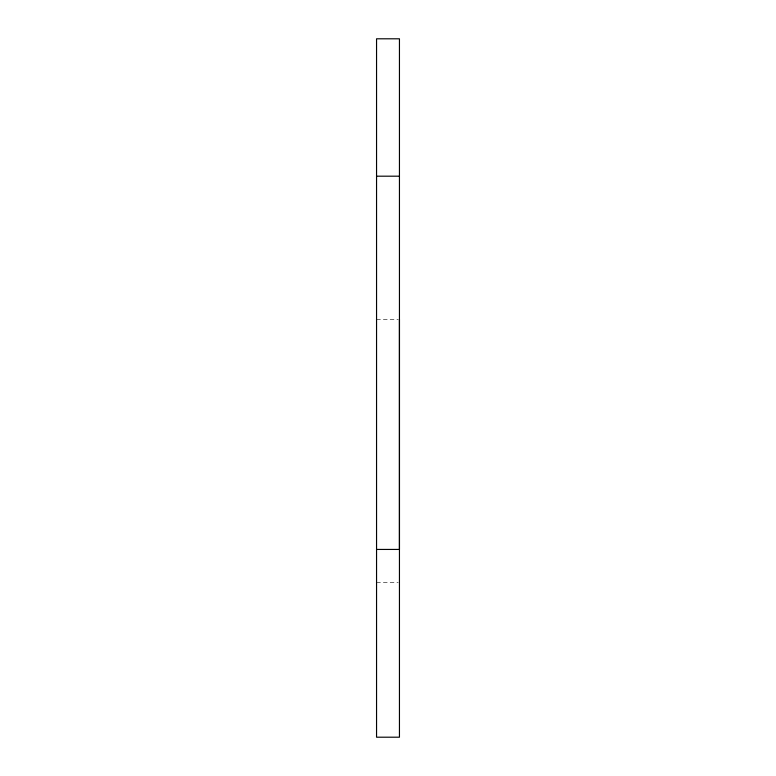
<?xml version="1.0" encoding="UTF-8"?>
<svg xmlns="http://www.w3.org/2000/svg" width="776" height="776" viewBox="0 0 776 776"><rect width="100%" height="100%" fill="white"/><g stroke="black" fill="none" stroke-linecap="round" stroke-linejoin="round"><path stroke-width="0.58" stroke-dasharray="3.88 2.91" d="M376.554 319.305L398.243 319.305M376.554 582.64L398.243 582.64"/><path stroke-width="1.16" d="M399.446 319.305L399.446 737.2L376.554 737.2L376.554 38.8L399.446 38.8L399.446 549.437L376.554 549.437M376.554 176.191L399.446 176.191"/></g></svg>
